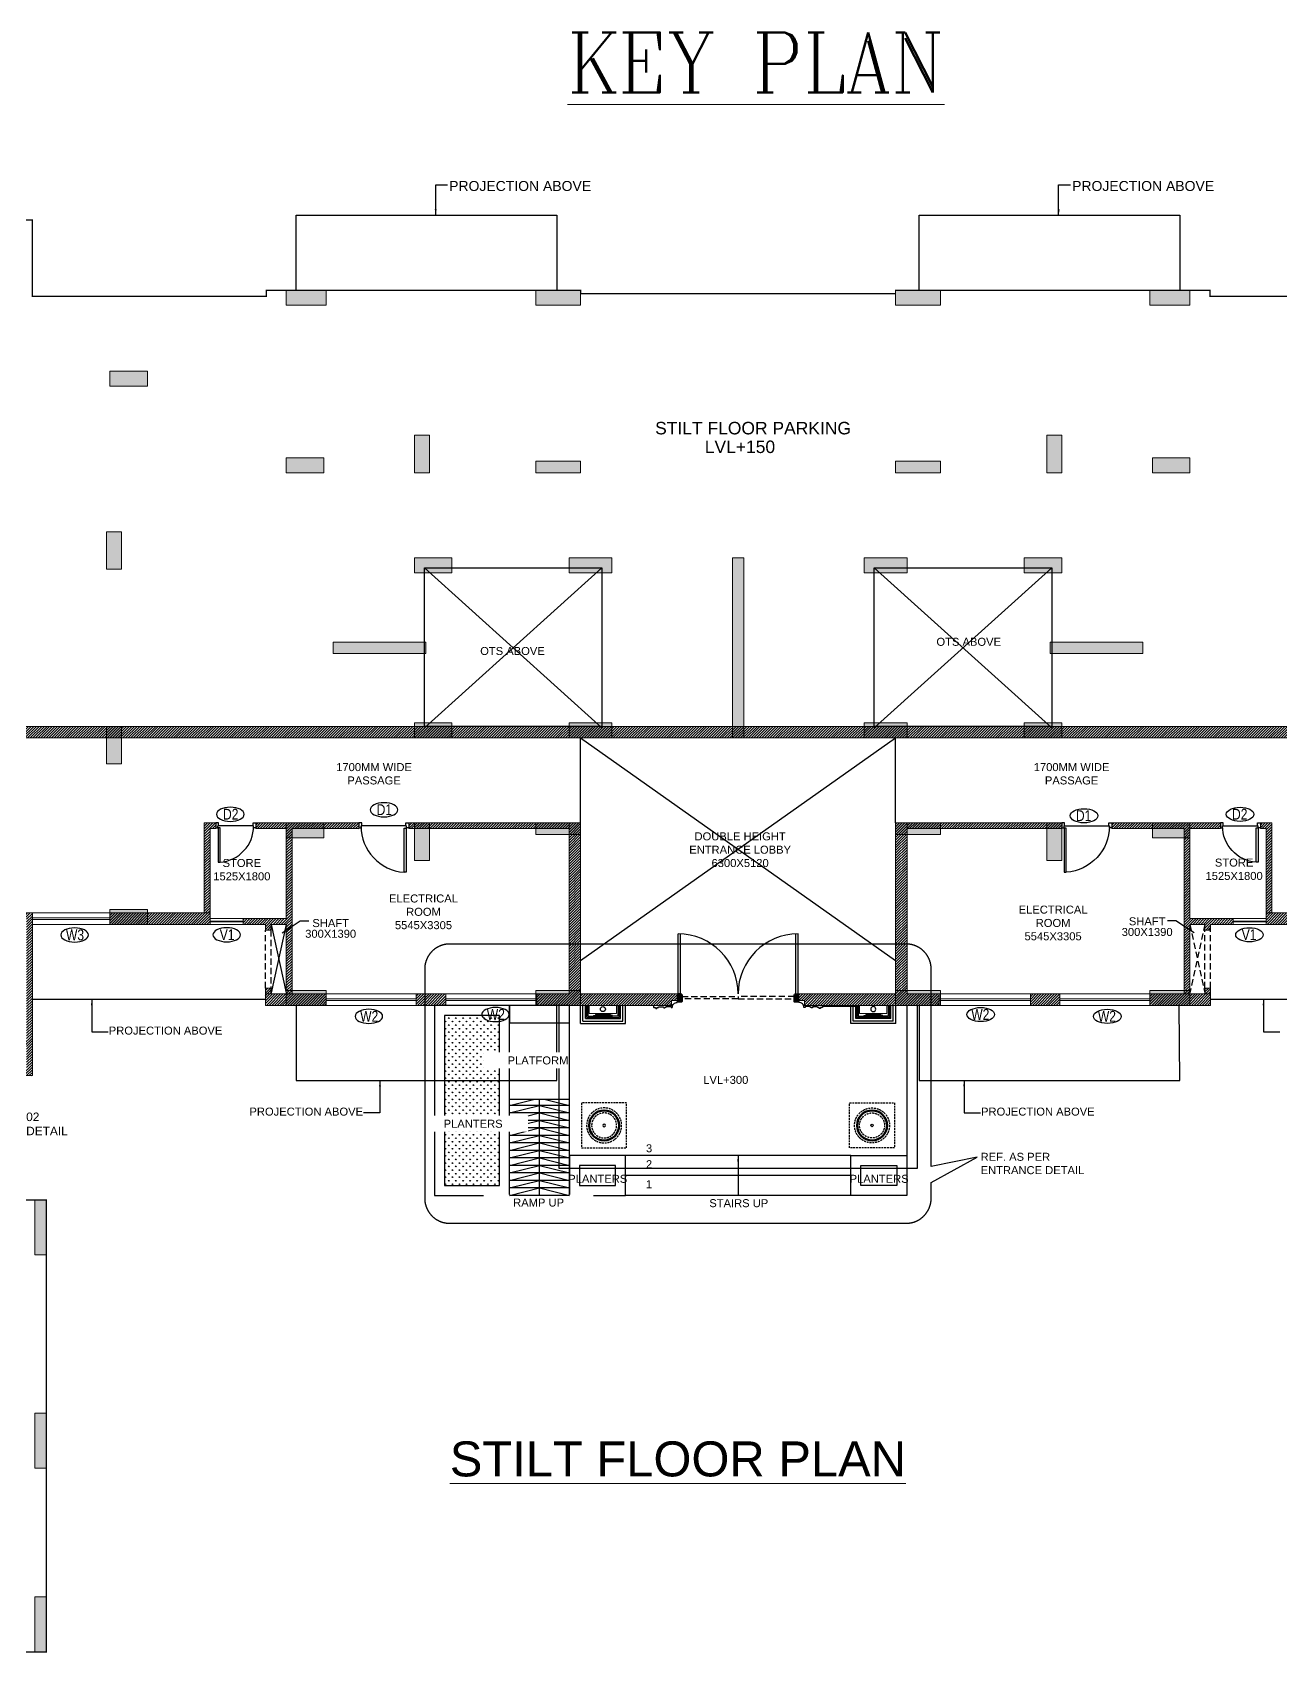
# Model space of a CAD drawing. Header units: millimetres. Extents: x 1123469 to 1752051, y -126924 to 196924.
# Drawn here: x 1277671 to 1302647, y 132116 to 164516 of the extents above; entities that cross this region are included whole.
import ezdxf
from ezdxf.enums import TextEntityAlignment as Align

# ---------------------------------------------------------------- set-up
doc = ezdxf.new("R2010")
doc.units = ezdxf.units.MM
doc.header["$LTSCALE"] = 500
doc.header["$MEASUREMENT"] = 0
doc.linetypes.add('CENTER', pattern=[2, 1.25, -0.25, 0.25, -0.25])
doc.linetypes.add('HIDDEN', pattern=[0.375, 0.25, -0.125])
doc.layers.get('Defpoints').update_dxf_attribs({"lineweight": 0})
doc.layers.add('A-TAG', color=7, linetype='Continuous', true_color=0xef00ef)
for name, color, linetype in [('AHC-A-FURNITURE', 2, 'Continuous'), ('COL hatch', 251, 'Continuous'), ('COLUMN', 1, 'Continuous'), ('Cornice', 252, 'Continuous'), ('CUTOUT', 8, 'HIDDEN'), ('DOOR', 8, 'Continuous'), ('ELE-5', 8, 'Continuous'), ('Finish', 31, 'Continuous'), ('Moulding-1', 252, 'Continuous'), ('TEXT-DW-NO', 7, 'Continuous'), ('TEXT-RM NAME', 6, 'Continuous')]:
    doc.layers.add(name, color=color, linetype=linetype)
for name, color, linetype, lineweight in [('COLUMN NO', 1, 'Continuous', 20), ('D-W ELE-1', 5, 'Continuous', 20), ('pline text', 7, 'CENTER', 15), ('Wall', 2, 'Continuous', 15), ('WIN', 144, 'Continuous', 15)]:
    doc.layers.add(name, color=color, linetype=linetype, lineweight=lineweight)
doc.styles.add('D50', font='arial.ttf', dxfattribs={"width": 0.8})
doc.styles.add('DIM', font='arial.ttf', dxfattribs={"width": 0.8})
doc.styles.add('K-DIM-2', font='romanc.shx', dxfattribs={"width": 0.9, "height": 125})
doc.styles.add('simplex', font='simplex.shx')
doc.styles.get("Standard").update_dxf_attribs({"font": 'arial.ttf'})
doc.dimstyles.new('DIM-100', dxfattribs={"dimtxt": 180, "dimasz": 70, "dimexe": 50, "dimexo": 50, "dimgap": 25, "dimtad": 0, "dimdec": 0, "dimrnd": 5, "dimdsep": 46, "dimtxsty": 'DIM', "dimblk": 'OBLIQUE', "dimcen": 25, "dimdle": 50, "dimclrd": 256, "dimclre": 256, "dimclrt": 256, "dimadec": 0, "dimazin": 0, "dimtfac": 1, "dimtdec": 0, "dimtmove": 1, "dimatfit": 3, "dimfxl": 150, "dimfxlon": 1, "dimlwd": -1, "dimlwe": -1, "dimarcsym": 0})
doc.dimstyles.new('INNER DIM', dxfattribs={"dimtxt": 200, "dimasz": 120, "dimexe": 25, "dimexo": 25, "dimgap": 12, "dimtad": 1, "dimdec": 0, "dimrnd": 5, "dimzin": 0, "dimdsep": 46, "dimtxsty": 'D50', "dimcen": 0.09, "dimdle": 25, "dimclrt": 6, "dimadec": 0, "dimazin": 0, "dimtfac": 1, "dimtdec": 0, "dimtofl": 0, "dimtmove": 1, "dimatfit": 3, "dimfxl": 75, "dimtolj": 1, "dimtzin": 0, "dimarcsym": 0})
pattern_1 = [(45, (1045444.4, 514263.1), (-26.5165043, 26.5165043), [])]
pattern_2 = [(45, (733770.737, 571225.541), (-13.25825215, 13.25825215), []), (45, (733779.576, 571225.541), (-13.25825215, 13.25825215), [])]

# ---------------------------------------------------------------- blocks, each defined once
blk = doc.blocks.new('DOOR 750')
at = {"layer": 'DOOR', "ltscale": 100}
for p, q in [((0, 730), (100, 730)), ((0, 675), (0, 730)), ((60, 675), (0, 675)), ((100, 687), (60, 687)), ((60, 675), (60, 687)), ((60, 675), (60, -15)), ((100, 730), (100, 687)), ((60, -15), (0, -15)), ((0, -15), (0, -70)), ((0, -70), (100, -70)), ((60, -15), (60, -27)), ((100, -27), (60, -27)), ((100, -70), (100, -27))]:
    blk.add_line(p, q, dxfattribs=at)
blk.add_lwpolyline([(100, -25), (788, -25), (788, 15), (100, 15)], close=True, dxfattribs=at)
at = {"layer": 'DOOR', "linetype": 'Continuous'}
blk.add_arc((62, -41), 728, 4.4383, 90.1592, dxfattribs=at)
at = {"layer": 'Defpoints', "ltscale": 100, "style": 'simplex', "width": 0.8}
blk.add_attdef('D750', (285, 36), '', height=100, dxfattribs=at)
blk = doc.blocks.new('DOOR 900')
at = {"layer": 'DOOR', "ltscale": 100}
for p, q in [((0, 15), (93, 15)), ((0, -40), (0, 15)), ((93, 15), (93, -28)), ((56, -40), (0, -40)), ((93, -28), (56, -28)), ((56, -40), (56, -28)), ((56, -40), (56, -860)), ((56, -860), (0, -860)), ((0, -860), (0, -915)), ((56, -860), (56, -872)), ((93, -872), (56, -872)), ((93, -915), (93, -872)), ((0, -915), (93, -915))]:
    blk.add_line(p, q, dxfattribs=at)
blk.add_lwpolyline([(100, -30), (918, -30), (918, -70), (100, -70)], close=True, dxfattribs=at)
blk.add_arc((60, -12), 860, 269.6845, 356.1038, dxfattribs=at)
blk = doc.blocks.new('dr1')
at = {"color": 22, "lineweight": 30}
for p, q in [((571135, -424672), (571135, -423622)), ((571175, -424672), (571175, -423622)), ((573195, -424672), (573195, -423622)), ((573235, -424672), (573235, -423622)), ((571175, -424672), (571140, -424672)), ((573195, -424672), (573230, -424672))]:
    blk.add_line(p, q, dxfattribs=at)
for centre, start, end in [((571135, -424672), 0, 90), ((573235, -424672), 90, 180)]:
    blk.add_arc(centre, 1050, start, end, dxfattribs=at)
blk = doc.blocks.new('ccll2')
at = {"color": 6, "linetype": 'HIDDEN', "ltscale": 0.3}
blk.add_lwpolyline([(545606, -418838), (546506, -418838), (546506, -419738), (545606, -419738)], close=True, dxfattribs=at)
for radius in [350, 250]:
    blk.add_circle((546056, -419288), radius, dxfattribs=at)
at = {"color": 6, "lineweight": 50}
blk.add_circle((546056, -419288), 300, dxfattribs=at)
at = {"color": 5, "lineweight": 30}
blk.add_circle((546056, -419288), 25, dxfattribs=at)
blk = doc.blocks.new('A$C542D7091')
at = {"color": 5, "lineweight": 30}
blk.add_circle((535, 588), 50, dxfattribs=at)
at = {"layer": 'Finish'}
for p, q in [((235, 663), (235, 448)), ((835, 663), (835, 448)), ((235, 448), (345, 448)), ((345, 463), (385, 463)), ((345, 463), (345, 448)), ((685, 478), (385, 478)), ((385, 478), (385, 463)), ((685, 478), (685, 463)), ((725, 463), (685, 463)), ((725, 463), (725, 448)), ((835, 448), (725, 448))]:
    blk.add_line(p, q, dxfattribs=at)
at = {"layer": 'Moulding-1'}
for p, q in [((85, 298), (85, 663)), ((134, 348), (134, 663)), ((185, 398), (185, 663)), ((210, 423), (210, 663)), ((860, 423), (860, 663)), ((885, 398), (885, 663)), ((935, 348), (935, 663)), ((985, 298), (985, 663)), ((134, 348), (935, 348)), ((185, 398), (885, 398)), ((210, 423), (860, 423)), ((345, 448), (725, 448)), ((685, 463), (385, 463)), ((85, 298), (985, 298))]:
    blk.add_line(p, q, dxfattribs=at)
at = {"layer": 'Wall'}
for p, q in [((260, 498), (260, 663)), ((810, 663), (810, 498)), ((260, 498), (810, 498))]:
    blk.add_line(p, q, dxfattribs=at)
blk = doc.blocks.new('TAG')
at = {"linetype": 'Continuous', "extrusion": (0, 0, -1)}
blk.add_ellipse((0, 0), major_axis=(319, 0), ratio=0.512885, dxfattribs=at)
at = {"width": 0.8}
blk.add_attdef('TAG', text='', height=177, dxfattribs=at).set_placement((9, 2), align=Align.MIDDLE_CENTER)
blk = doc.blocks.new('_Oblique')
at = {"color": 0, "linetype": 'ByBlock', "lineweight": -2}
blk.add_line((-0.5, -0.5), (0.5, 0.5), dxfattribs=at)

msp = doc.modelspace()

# ---------------------------------------------------------------- hatches: boundary and pattern name
at = {"layer": 'AHC-A-FURNITURE', "ltscale": 50, "true_color": 0xff0000}
h = msp.add_hatch(dxfattribs=at)
h.set_pattern_fill('ANSI31', color=1, scale=300)
h.set_pattern_definition(pattern_1)
h.paths.add_polyline_path([(1309566.4, 152438.5), (1315266.4, 152438.5), (1315266.4, 151748.6), (1315496.4, 151748.6), (1315496.4, 152638.5), (1309336.4, 152638.5), (1309336.4, 150638.6), (1274246.4, 150638.6), (1274246.4, 152668.5), (1268086.4, 152668.5), (1268086.4, 151748.6), (1268316.4, 151748.6), (1268316.4, 152438.5), (1274015.9, 152438.5), (1274015.9, 148488.6), (1274246.4, 148488.6), (1274246.4, 150408.6), (1309336.4, 150408.6), (1309336.4, 148488.6), (1309566.4, 148488.6)])
at = {"layer": 'AHC-A-FURNITURE', "ltscale": 50, "true_color": 0x0000ff}
h = msp.add_hatch(dxfattribs=at)
h.set_pattern_fill('ANSI31', color=5, scale=300)
h.set_pattern_definition(pattern_1)
h.paths.add_polyline_path([(1281341.4, 148708.6), (1281111.4, 148708.6), (1281111.4, 146908.6), (1281226.4, 146908.6), (1281226.4, 148593.6), (1281341.4, 148593.6)])
h = msp.add_hatch(dxfattribs=at)
h.set_pattern_fill('ANSI31', color=5, scale=300)
h.set_pattern_definition(pattern_1)
h.paths.add_polyline_path([(1282866.4, 148593.6), (1284201.4, 148593.6), (1284201.4, 148708.6), (1282141.4, 148708.6), (1282141.4, 148608.6), (1282141.4, 148593.6), (1282751.4, 148593.6), (1282751.4, 146793.6), (1281886.4, 146793.6), (1281886.4, 146678.6), (1282336.4, 146678.6), (1282336.4, 146563.6), (1282451.4, 146563.6), (1282451.4, 146678.6), (1282751.4, 146678.6), (1282751.4, 145288.6), (1282866.4, 145288.6)])
h = msp.add_hatch(dxfattribs=at)
h.set_pattern_fill('ANSI31', color=5, scale=300)
h.set_pattern_definition(pattern_1)
h.paths.add_polyline_path([(1288411.4, 148708.6), (1285201.4, 148708.6), (1285201.4, 148608.6), (1285201.4, 148593.6), (1288411.4, 148593.6)])
at = {"layer": 'AHC-A-FURNITURE', "ltscale": 50, "true_color": 0xff0000}
h = msp.add_hatch(dxfattribs=at)
h.set_pattern_fill('ANSI31', color=1, scale=300)
h.set_pattern_definition(pattern_1)
h.paths.add_polyline_path([(1285941.4, 145288.6), (1285351.4, 145288.6), (1285351.4, 145058.6), (1285941.4, 145058.6)])
h.paths.add_polyline_path([(1288641.4, 148708.6), (1288411.4, 148708.6), (1288411.4, 145288.6), (1287766.4, 145288.6), (1287766.4, 145058.6), (1288641.4, 145058.6), (1290460.7, 145058.6), (1290460.7, 145158.6), (1290575.7, 145158.6), (1290575.7, 145288.6), (1288641.4, 145288.6)])
h = msp.add_hatch(dxfattribs=at)
h.set_pattern_fill('ANSI31', color=1, scale=300)
h.set_pattern_definition(pattern_1)
h.paths.add_polyline_path([(1295816.4, 145288.6), (1295171.4, 145288.6), (1295171.4, 148708.6), (1294941.4, 148708.6), (1294941.4, 145288.6), (1293007, 145288.6), (1293007, 145158.6), (1293122, 145158.6), (1293122, 145058.6), (1295816.4, 145058.6)])
at = {"layer": 'AHC-A-FURNITURE', "ltscale": 50, "true_color": 0x0000ff}
h = msp.add_hatch(dxfattribs=at)
h.set_pattern_fill('ANSI31', color=5, scale=300)
h.set_pattern_definition(pattern_1)
h.paths.add_polyline_path([(1301246.4, 146678.6), (1301696.4, 146678.6), (1301696.4, 146793.6), (1300831.4, 146793.6), (1300831.4, 148593.6), (1301441.4, 148593.6), (1301441.4, 148708.6), (1299266.4, 148708.6), (1299266.4, 148608.6), (1299266.4, 148593.6), (1300716.4, 148593.6), (1300716.4, 145288.6), (1300831.4, 145288.6), (1300831.4, 146678.6), (1301131.4, 146678.6), (1301131.4, 146563.6), (1301246.4, 146563.6)])
h.paths.add_polyline_path([(1298266.4, 148708.6), (1295171.4, 148708.6), (1295171.4, 148593.6), (1298266.4, 148593.6)])
h = msp.add_hatch(dxfattribs=at)
h.set_pattern_fill('ANSI31', color=5, scale=300)
h.set_pattern_definition(pattern_1)
h.paths.add_polyline_path([(1302471.4, 148708.6), (1302241.4, 148708.6), (1302241.4, 148608.6), (1302241.4, 148593.6), (1302356.4, 148593.6), (1302356.4, 146908.6), (1302471.4, 146908.6)])
h = msp.add_hatch(dxfattribs=at)
h.set_pattern_fill('ANSI31', color=5, scale=300)
h.set_pattern_definition(pattern_1)
h.paths.add_polyline_path([(1277671.4, 146908.6), (1277298.4, 146908.6), (1277298.4, 146814.9), (1277298.4, 146793.6), (1277556.4, 146793.6), (1277556.4, 144368.6), (1277042.4, 144368.6), (1277042.4, 144253.6), (1277556.4, 144253.6), (1277556.4, 143768.6), (1277021.4, 143768.6), (1277021.4, 143653.6), (1277671.4, 143653.6)])
at = {"layer": 'AHC-A-FURNITURE', "ltscale": 50, "true_color": 0xff0000}
h = msp.add_hatch(dxfattribs=at)
h.set_pattern_fill('ANSI31', color=1, scale=300)
h.set_pattern_definition(pattern_1)
h.paths.add_polyline_path([(1281226.4, 146908.6), (1279221.4, 146908.6), (1279221.4, 146678.6), (1281226.4, 146678.6)])
h = msp.add_hatch(dxfattribs=at)
h.set_pattern_fill('ANSI31', color=1, scale=300)
h.set_pattern_definition(pattern_1)
h.paths.add_polyline_path([(1304361.4, 146908.6), (1302356.4, 146908.6), (1302356.4, 146678.6), (1304361.4, 146678.6)])
at = {"layer": 'AHC-A-FURNITURE', "ltscale": 50, "true_color": 0x0000ff}
h = msp.add_hatch(dxfattribs=at)
h.set_pattern_fill('ANSI31', color=5, scale=300)
h.set_pattern_definition(pattern_1)
h.paths.add_polyline_path([(1282451.4, 145403.6), (1282336.4, 145403.6), (1282336.4, 145288.6), (1282451.4, 145288.6)])
at = {"layer": 'AHC-A-FURNITURE', "ltscale": 50, "true_color": 0xff0000}
h = msp.add_hatch(dxfattribs=at)
h.set_pattern_fill('ANSI31', color=1, scale=300)
h.set_pattern_definition(pattern_1)
h.paths.add_polyline_path([(1283551.4, 145288.6), (1282336.4, 145288.6), (1282336.4, 145058.6), (1283551.4, 145058.6)])
h = msp.add_hatch(dxfattribs=at)
h.set_pattern_fill('ANSI31', color=1, scale=300)
h.set_pattern_definition(pattern_1)
h.paths.add_polyline_path([(1298231.4, 145288.6), (1297641.4, 145288.6), (1297641.4, 145058.6), (1298231.4, 145058.6)])
h.paths.add_polyline_path([(1301246.4, 145288.6), (1300031.4, 145288.6), (1300031.4, 145058.6), (1301246.4, 145058.6)])
at = {"layer": 'AHC-A-FURNITURE', "ltscale": 50, "true_color": 0x0000ff}
h = msp.add_hatch(dxfattribs=at)
h.set_pattern_fill('ANSI31', color=5, scale=300)
h.set_pattern_definition(pattern_1)
h.paths.add_polyline_path([(1301246.4, 145403.6), (1301131.4, 145403.6), (1301131.4, 145288.6), (1301246.4, 145288.6)])
at = {"layer": 'COL hatch', "lineweight": 15}
h = msp.add_hatch(dxfattribs=at)
h.set_pattern_fill('ANSI32', color=252, scale=50, angle=360)
h.set_pattern_definition(pattern_2)
h.paths.add_polyline_path([(1290590.7, 145273.6), (1290665.7, 145273.6), (1290665.7, 145133.6), (1290590.7, 145133.6)])
h = msp.add_hatch(dxfattribs=at)
h.set_pattern_fill('ANSI32', color=252, scale=50, angle=360)
h.set_pattern_definition(pattern_2)
h.paths.add_polyline_path([(1292992, 145273.6), (1292917, 145273.6), (1292917, 145133.6), (1292992, 145133.6)])
at = {"layer": 'COLUMN', "lineweight": 20, "true_color": 0x969696}
for points in [[(1282751.4, 159058.6), (1282751.4, 159358.6), (1283551.4, 159358.6), (1283551.4, 159058.6)], [(1288641.4, 159058.6), (1288641.4, 159358.6), (1287741.4, 159358.6), (1287741.4, 159058.6)], [(1294941.4, 159058.6), (1294941.4, 159358.6), (1295841.4, 159358.6), (1295841.4, 159058.6)], [(1300831.4, 159058.6), (1300831.4, 159358.6), (1300031.4, 159358.6), (1300031.4, 159058.6)], [(1279971.4, 157438.6), (1279971.4, 157738.6), (1279221.4, 157738.6), (1279221.4, 157438.6)], [(1285316.4, 155708.6), (1285616.4, 155708.6), (1285616.4, 156458.6), (1285316.4, 156458.6)], [(1298266.4, 155708.6), (1297966.4, 155708.6), (1297966.4, 156458.6), (1298266.4, 156458.6)], [(1283501.4, 155708.6), (1283501.4, 156008.6), (1282751.4, 156008.6), (1282751.4, 155708.6)], [(1287741.4, 155938.6), (1287741.4, 155708.6), (1288641.4, 155708.6), (1288641.4, 155938.6)], [(1295841.4, 155938.6), (1295841.4, 155708.6), (1294941.4, 155708.6), (1294941.4, 155938.6)], [(1300081.4, 155708.6), (1300081.4, 156008.6), (1300831.4, 156008.6), (1300831.4, 155708.6)], [(1279151.4, 153778.6), (1279451.4, 153778.6), (1279451.4, 154528.6), (1279151.4, 154528.6)], [(1286066.4, 153708.6), (1286066.4, 154008.6), (1285316.4, 154008.6), (1285316.4, 153708.6)], [(1288411.4, 153708.6), (1288411.4, 154008.6), (1289266.4, 154008.6), (1289266.4, 153708.6)], [(1291906.4, 150408.6), (1291906.4, 154008.6), (1291676.4, 154008.6), (1291676.4, 150408.6)], [(1291676.4, 150408.6), (1291676.4, 154008.6), (1291906.4, 154008.6), (1291906.4, 150408.6)], [(1291676.4, 150408.6), (1291676.4, 154008.6), (1291906.4, 154008.6), (1291906.4, 150408.6)], [(1291906.4, 150408.6), (1291906.4, 154008.6), (1291676.4, 154008.6), (1291676.4, 150408.6)], [(1291906.4, 154008.6), (1291906.4, 150408.6), (1291676.4, 150408.6), (1291676.4, 154008.6)], [(1291676.4, 154008.6), (1291676.4, 150408.6), (1291906.4, 150408.6), (1291906.4, 154008.6)], [(1291676.4, 154008.6), (1291676.4, 150408.6), (1291906.4, 150408.6), (1291906.4, 154008.6)], [(1291906.4, 154008.6), (1291906.4, 150408.6), (1291676.4, 150408.6), (1291676.4, 154008.6)], [(1295171.4, 153708.6), (1295171.4, 154008.6), (1294316.4, 154008.6), (1294316.4, 153708.6)], [(1297516.4, 153708.6), (1297516.4, 154008.6), (1298266.4, 154008.6), (1298266.4, 153708.6)], [(1285546.4, 152323.6), (1283691.4, 152323.6), (1283691.4, 152093.6), (1285546.4, 152093.6)], [(1285546.4, 152093.6), (1283691.4, 152093.6), (1283691.4, 152323.6), (1285546.4, 152323.6)], [(1285546.4, 152093.6), (1283691.4, 152093.6), (1283691.4, 152323.6), (1285546.4, 152323.6)], [(1285546.4, 152323.6), (1283691.4, 152323.6), (1283691.4, 152093.6), (1285546.4, 152093.6)], [(1298036.4, 152323.6), (1299891.4, 152323.6), (1299891.4, 152093.6), (1298036.4, 152093.6)], [(1298036.4, 152093.6), (1299891.4, 152093.6), (1299891.4, 152323.6), (1298036.4, 152323.6)], [(1298036.4, 152093.6), (1299891.4, 152093.6), (1299891.4, 152323.6), (1298036.4, 152323.6)], [(1298036.4, 152323.6), (1299891.4, 152323.6), (1299891.4, 152093.6), (1298036.4, 152093.6)], [(1286066.4, 150708.6), (1286066.4, 150408.6), (1285316.4, 150408.6), (1285316.4, 150708.6)], [(1288411.4, 150708.6), (1288411.4, 150408.6), (1289266.4, 150408.6), (1289266.4, 150708.6)], [(1295171.4, 150708.6), (1295171.4, 150408.6), (1294316.4, 150408.6), (1294316.4, 150708.6)], [(1297516.4, 150708.6), (1297516.4, 150408.6), (1298266.4, 150408.6), (1298266.4, 150708.6)], [(1279151.4, 150638.6), (1279451.4, 150638.6), (1279451.4, 149888.6), (1279151.4, 149888.6)], [(1283501.4, 148708.6), (1283501.4, 148408.6), (1282751.4, 148408.6), (1282751.4, 148708.6)], [(1285316.4, 148708.6), (1285616.4, 148708.6), (1285616.4, 147958.6), (1285316.4, 147958.6)], [(1287741.4, 148478.6), (1287741.4, 148708.6), (1288641.4, 148708.6), (1288641.4, 148478.6)], [(1295841.4, 148478.6), (1295841.4, 148708.6), (1294941.4, 148708.6), (1294941.4, 148478.6)], [(1298266.4, 148708.6), (1297966.4, 148708.6), (1297966.4, 147958.6), (1298266.4, 147958.6)], [(1300081.4, 148708.6), (1300081.4, 148408.6), (1300831.4, 148408.6), (1300831.4, 148708.6)], [(1279971.4, 146978.6), (1279971.4, 146678.6), (1279221.4, 146678.6), (1279221.4, 146978.6)], [(1282751.4, 145358.6), (1282751.4, 145058.6), (1283551.4, 145058.6), (1283551.4, 145358.6)], [(1288641.4, 145358.6), (1288641.4, 145058.6), (1287741.4, 145058.6), (1287741.4, 145358.6)], [(1294941.4, 145358.6), (1294941.4, 145058.6), (1295841.4, 145058.6), (1295841.4, 145358.6)], [(1300831.4, 145358.6), (1300831.4, 145058.6), (1300031.4, 145058.6), (1300031.4, 145358.6)], [(1277721.4, 141168.7), (1277951.4, 141168.7), (1277951.4, 140068.7), (1277721.4, 140068.7)], [(1277721.4, 136903.7), (1277951.4, 136903.7), (1277951.4, 135803.7), (1277721.4, 135803.7)], [(1277721.4, 133228.7), (1277951.4, 133228.7), (1277951.4, 132128.7), (1277721.4, 132128.7)]]:
    msp.add_hatch(color=252, dxfattribs=at).paths.add_polyline_path(points)
at = {"layer": 'ELE-5'}
h = msp.add_hatch(dxfattribs=at)
h.set_pattern_fill('GRASS', color=256, scale=100, angle=360)
h.set_pattern_definition([(90, (733896.39, 570900.54), (-70.710678, 70.710678), [18.75, -122.671356]), (45, (733896.39, 570900.54), (-70.710678, 70.710678), [18.75, -81.25]), (135, (733896.39, 570900.54), (-70.710678, -70.710678), [18.75, -81.25])])
h.paths.add_polyline_path([(1285916.4, 144858.6), (1287016.4, 144858.6), (1287016.4, 141458.6), (1285916.4, 141458.6)])
h.paths.add_polyline_path([(1287105.6, 142566.6), (1285874.5, 142566.6), (1285874.5, 142812), (1287105.6, 142812)], flags=9)

# ---------------------------------------------------------------- linework, layer by layer
at = {"color": 30}
for p, q in [((1295166.4, 145058.6), (1295166.4, 142058.6)), ((1288416.4, 141258.6), (1288416.4, 143178.6)), ((1294046.4, 142058.6), (1289536.4, 142058.6)), ((1294046.4, 141658.6), (1289536.4, 141658.6)), ((1294046.4, 141258.6), (1289536.4, 141258.6))]:
    msp.add_line(p, q, dxfattribs=at)
at = {"color": 6, "linetype": 'Continuous', "const_width": 25}
for points in [[(1269496.4, 152668.5), (1269496.4, 154078.5), (1265736.4, 154078.5), (1265736.4, 155528.5), (1266236.4, 155528.5), (1266236.4, 157328.5), (1264651.4, 157328.5), (1264651.4, 163078.5), (1272011.4, 163078.5), (1272011.4, 161578.5), (1275946.4, 161578.6), (1275946.4, 160763.6), (1277671.4, 160763.6), (1277671.4, 159238.6), (1282351.4, 159238.6), (1282351.4, 159358.6), (1288641.4, 159358.6), (1288641.4, 159288.6), (1294941.4, 159288.6), (1294941.4, 159358.6), (1301231.4, 159358.6), (1301231.4, 159238.6), (1305911.4, 159238.6)], [(1276411.5, 141168.7), (1277951.4, 141168.7), (1277951.4, 132128.7), (1276081.4, 132128.7)]]:
    msp.add_lwpolyline(points, dxfattribs=at)
at = {"color": 22, "lineweight": 50}
for points in [[(1290665.7, 145273.6), (1290590.7, 145273.6), (1290590.7, 145133.6), (1290665.7, 145133.6)], [(1292917, 145273.6), (1292992, 145273.6), (1292992, 145133.6), (1292917, 145133.6)]]:
    msp.add_lwpolyline(points, close=True, dxfattribs=at)
at = {"color": 22, "linetype": 'HIDDEN', "lineweight": 25}
for points in [[(1290665.7, 145238.6), (1291791.4, 145238.6), (1291791.4, 145188.6), (1290665.7, 145188.6)], [(1292916.4, 145238.6), (1291791.4, 145238.6), (1291791.4, 145188.6), (1292916.4, 145188.6)]]:
    msp.add_lwpolyline(points, close=True, dxfattribs=at)
at = {"color": 30}
for points in [[(1285716.4, 141258.6), (1287216.4, 141258.6), (1287216.4, 145058.6), (1285716.4, 145058.6)], [(1285916.4, 141458.6), (1287016.4, 141458.6), (1287016.4, 144858.6), (1285916.4, 144858.6)], [(1289536.4, 142058.6), (1288416.4, 142058.6), (1288416.4, 141258.6), (1289536.4, 141258.6)], [(1294046.4, 142058.6), (1295166.4, 142058.6), (1295166.4, 141258.6), (1294046.4, 141258.6)], [(1289336.4, 141858.6), (1288616.4, 141858.6), (1288616.4, 141458.6), (1289336.4, 141458.6)], [(1294246.4, 141858.6), (1294966.4, 141858.6), (1294966.4, 141458.6), (1294246.4, 141458.6)]]:
    msp.add_lwpolyline(points, close=True, dxfattribs=at)
at = {"layer": 'COLUMN', "lineweight": 20}
for points in [[(1282751.4, 159058.6), (1282751.4, 159358.6), (1283551.4, 159358.6), (1283551.4, 159058.6)], [(1288641.4, 159058.6), (1288641.4, 159358.6), (1287741.4, 159358.6), (1287741.4, 159058.6)], [(1294941.4, 159058.6), (1294941.4, 159358.6), (1295841.4, 159358.6), (1295841.4, 159058.6)], [(1300831.4, 159058.6), (1300831.4, 159358.6), (1300031.4, 159358.6), (1300031.4, 159058.6)], [(1279971.4, 157438.6), (1279971.4, 157738.6), (1279221.4, 157738.6), (1279221.4, 157438.6)], [(1285316.4, 155708.6), (1285616.4, 155708.6), (1285616.4, 156458.6), (1285316.4, 156458.6)], [(1298266.4, 155708.6), (1297966.4, 155708.6), (1297966.4, 156458.6), (1298266.4, 156458.6)], [(1283501.4, 155708.6), (1283501.4, 156008.6), (1282751.4, 156008.6), (1282751.4, 155708.6)], [(1287741.4, 155938.6), (1287741.4, 155708.6), (1288641.4, 155708.6), (1288641.4, 155938.6)], [(1295841.4, 155938.6), (1295841.4, 155708.6), (1294941.4, 155708.6), (1294941.4, 155938.6)], [(1300081.4, 155708.6), (1300081.4, 156008.6), (1300831.4, 156008.6), (1300831.4, 155708.6)], [(1279151.4, 153778.6), (1279451.4, 153778.6), (1279451.4, 154528.6), (1279151.4, 154528.6)], [(1286066.4, 153708.6), (1286066.4, 154008.6), (1285316.4, 154008.6), (1285316.4, 153708.6)], [(1288411.4, 153708.6), (1288411.4, 154008.6), (1289266.4, 154008.6), (1289266.4, 153708.6)], [(1291906.4, 150408.6), (1291906.4, 154008.6), (1291676.4, 154008.6), (1291676.4, 150408.6)], [(1291676.4, 150408.6), (1291676.4, 154008.6), (1291906.4, 154008.6), (1291906.4, 150408.6)], [(1291676.4, 150408.6), (1291676.4, 154008.6), (1291906.4, 154008.6), (1291906.4, 150408.6)], [(1291906.4, 150408.6), (1291906.4, 154008.6), (1291676.4, 154008.6), (1291676.4, 150408.6)], [(1291906.4, 154008.6), (1291906.4, 150408.6), (1291676.4, 150408.6), (1291676.4, 154008.6)], [(1291676.4, 154008.6), (1291676.4, 150408.6), (1291906.4, 150408.6), (1291906.4, 154008.6)], [(1291676.4, 154008.6), (1291676.4, 150408.6), (1291906.4, 150408.6), (1291906.4, 154008.6)], [(1291906.4, 154008.6), (1291906.4, 150408.6), (1291676.4, 150408.6), (1291676.4, 154008.6)], [(1295171.4, 153708.6), (1295171.4, 154008.6), (1294316.4, 154008.6), (1294316.4, 153708.6)], [(1297516.4, 153708.6), (1297516.4, 154008.6), (1298266.4, 154008.6), (1298266.4, 153708.6)], [(1285546.4, 152323.6), (1283691.4, 152323.6), (1283691.4, 152093.6), (1285546.4, 152093.6)], [(1285546.4, 152093.6), (1283691.4, 152093.6), (1283691.4, 152323.6), (1285546.4, 152323.6)], [(1285546.4, 152093.6), (1283691.4, 152093.6), (1283691.4, 152323.6), (1285546.4, 152323.6)], [(1285546.4, 152323.6), (1283691.4, 152323.6), (1283691.4, 152093.6), (1285546.4, 152093.6)], [(1298036.4, 152323.6), (1299891.4, 152323.6), (1299891.4, 152093.6), (1298036.4, 152093.6)], [(1298036.4, 152093.6), (1299891.4, 152093.6), (1299891.4, 152323.6), (1298036.4, 152323.6)], [(1298036.4, 152093.6), (1299891.4, 152093.6), (1299891.4, 152323.6), (1298036.4, 152323.6)], [(1298036.4, 152323.6), (1299891.4, 152323.6), (1299891.4, 152093.6), (1298036.4, 152093.6)], [(1286066.4, 150708.6), (1286066.4, 150408.6), (1285316.4, 150408.6), (1285316.4, 150708.6)], [(1288411.4, 150708.6), (1288411.4, 150408.6), (1289266.4, 150408.6), (1289266.4, 150708.6)], [(1295171.4, 150708.6), (1295171.4, 150408.6), (1294316.4, 150408.6), (1294316.4, 150708.6)], [(1297516.4, 150708.6), (1297516.4, 150408.6), (1298266.4, 150408.6), (1298266.4, 150708.6)], [(1279151.4, 150638.6), (1279451.4, 150638.6), (1279451.4, 149888.6), (1279151.4, 149888.6)], [(1283501.4, 148708.6), (1283501.4, 148408.6), (1282751.4, 148408.6), (1282751.4, 148708.6)], [(1285316.4, 148708.6), (1285616.4, 148708.6), (1285616.4, 147958.6), (1285316.4, 147958.6)], [(1287741.4, 148478.6), (1287741.4, 148708.6), (1288641.4, 148708.6), (1288641.4, 148478.6)], [(1295841.4, 148478.6), (1295841.4, 148708.6), (1294941.4, 148708.6), (1294941.4, 148478.6)], [(1298266.4, 148708.6), (1297966.4, 148708.6), (1297966.4, 147958.6), (1298266.4, 147958.6)], [(1300081.4, 148708.6), (1300081.4, 148408.6), (1300831.4, 148408.6), (1300831.4, 148708.6)], [(1279971.4, 146978.6), (1279971.4, 146678.6), (1279221.4, 146678.6), (1279221.4, 146978.6)], [(1282751.4, 145358.6), (1282751.4, 145058.6), (1283551.4, 145058.6), (1283551.4, 145358.6)], [(1288641.4, 145358.6), (1288641.4, 145058.6), (1287741.4, 145058.6), (1287741.4, 145358.6)], [(1294941.4, 145358.6), (1294941.4, 145058.6), (1295841.4, 145058.6), (1295841.4, 145358.6)], [(1300831.4, 145358.6), (1300831.4, 145058.6), (1300031.4, 145058.6), (1300031.4, 145358.6)], [(1277721.4, 141168.7), (1277951.4, 141168.7), (1277951.4, 140068.7), (1277721.4, 140068.7)], [(1277721.4, 136903.7), (1277951.4, 136903.7), (1277951.4, 135803.7), (1277721.4, 135803.7)], [(1277721.4, 133228.7), (1277951.4, 133228.7), (1277951.4, 132128.7), (1277721.4, 132128.7)]]:
    msp.add_lwpolyline(points, close=True, dxfattribs=at)
at = {"layer": 'Cornice', "linetype": 'HIDDEN', "ltscale": 300}
for p, q in [((1285516.4, 153808.6), (1289066.4, 150608.6)), ((1285516.4, 150608.6), (1289066.4, 153808.6)), ((1294516.4, 153808.6), (1298066.4, 150608.6)), ((1294516.4, 150608.6), (1298066.4, 153808.6)), ((1288641.4, 150408.6), (1294941.4, 145958.6)), ((1288641.4, 145958.6), (1294941.4, 150408.6)), ((1288641.4, 148708.6), (1288641.4, 150408.6)), ((1294941.4, 148708.6), (1294941.4, 150408.6)), ((1282336.4, 145178.6), (1277671.4, 145178.6)), ((1305911.4, 145178.6), (1301246.4, 145178.6))]:
    msp.add_line(p, q, dxfattribs=at)
at = {"layer": 'Cornice', "linetype": 'HIDDEN', "ltscale": 100}
for p, q in [((1288211.4, 141797.6), (1288211.4, 145058.6)), ((1295371.4, 145058.6), (1295371.4, 141797.6)), ((1295371.4, 141797.6), (1288211.4, 141797.6))]:
    msp.add_line(p, q, dxfattribs=at)
at = {"layer": 'Cornice', "linetype": 'HIDDEN', "ltscale": 300}
for points in [[(1282951.4, 159358.6), (1282951.4, 160858.6), (1288166.4, 160858.6), (1288166.4, 159358.6)], [(1295416.4, 159358.6), (1295416.4, 160858.6), (1300631.4, 160858.6), (1300631.4, 159358.6)], [(1282951.4, 145058.6), (1282951.4, 143558.6), (1288166.4, 143558.6), (1288166.4, 145058.6)], [(1295416.4, 145058.6), (1295416.4, 143558.6), (1300631.4, 143558.6), (1300616.4, 145058.6)]]:
    msp.add_lwpolyline(points, dxfattribs=at)
for points in [[(1285516.4, 153808.6), (1289066.4, 153808.6), (1289066.4, 150638.6), (1285516.4, 150638.6)], [(1294516.4, 153808.6), (1298066.4, 153808.6), (1298066.4, 150638.6), (1294516.4, 150638.6)]]:
    msp.add_lwpolyline(points, close=True, dxfattribs=at)
at = {"layer": 'CUTOUT'}
for p, q in [((1282336.4, 145403.6), (1282336.4, 146563.6)), ((1282451.4, 145308.6), (1282451.4, 146563.6)), ((1301131.4, 146678.6), (1300831.4, 145308.6)), ((1300831.4, 146678.6), (1301131.4, 145308.6)), ((1301131.4, 145403.6), (1301131.4, 146563.6)), ((1301246.4, 145403.6), (1301246.4, 146563.6))]:
    msp.add_line(p, q, dxfattribs=at)
at = {"layer": 'CUTOUT', "ltscale": 100}
for p, q in [((1282451.4, 146678.6), (1282751.4, 145308.6)), ((1282751.4, 146678.6), (1282451.4, 145308.6))]:
    msp.add_line(p, q, dxfattribs=at)
at = {"layer": 'ELE-5'}
for p, q in [((1287216.4, 141258.6), (1287216.4, 144758.6)), ((1288416.4, 143178.6), (1287216.4, 143178.6)), ((1287216.4, 143058.6), (1287696.4, 143178.6)), ((1288416.4, 143058.6), (1287216.4, 143058.6)), ((1287216.4, 142908.6), (1287816.4, 143058.6)), ((1288416.4, 142908.6), (1287216.4, 142908.6)), ((1287216.4, 142758.6), (1287816.4, 142908.6)), ((1287816.4, 141258.6), (1287816.4, 143178.6)), ((1287816.4, 143058.6), (1288416.4, 142908.6)), ((1287816.4, 142908.6), (1288416.4, 142758.6)), ((1287936.4, 143178.6), (1288416.4, 143058.6)), ((1288416.4, 142758.6), (1287216.4, 142758.6)), ((1287216.4, 142608.6), (1287816.4, 142758.6)), ((1288416.4, 142608.6), (1287216.4, 142608.6)), ((1287216.4, 142458.6), (1287816.4, 142608.6)), ((1287816.4, 142758.6), (1288416.4, 142608.6)), ((1287816.4, 142608.6), (1288416.4, 142458.6)), ((1288416.4, 142458.6), (1287216.4, 142458.6)), ((1287216.4, 142308.6), (1287816.4, 142458.6)), ((1288416.4, 142308.6), (1287216.4, 142308.6)), ((1287216.4, 142158.6), (1287816.4, 142308.6)), ((1287816.4, 142458.6), (1288416.4, 142308.6)), ((1287816.4, 142308.6), (1288416.4, 142158.6)), ((1288416.4, 142158.6), (1287216.4, 142158.6)), ((1287216.4, 142008.6), (1287816.4, 142158.6)), ((1288416.4, 142008.6), (1287216.4, 142008.6)), ((1287216.4, 141858.6), (1287816.4, 142008.6)), ((1287816.4, 142158.6), (1288416.4, 142008.6)), ((1287816.4, 142008.6), (1288416.4, 141858.6)), ((1288416.4, 141858.6), (1287216.4, 141858.6)), ((1287216.4, 141708.6), (1287816.4, 141858.6)), ((1288416.4, 141708.6), (1287216.4, 141708.6)), ((1287216.4, 141558.6), (1287816.4, 141708.6)), ((1287816.4, 141858.6), (1288416.4, 141708.6)), ((1287816.4, 141708.6), (1288416.4, 141558.6)), ((1288416.4, 141558.6), (1287216.4, 141558.6)), ((1288416.4, 141258.6), (1287216.4, 141258.6))]:
    msp.add_line(p, q, dxfattribs=at)
msp.add_lwpolyline([(1287216.4, 144708.6), (1288416.4, 144708.6), (1288416.4, 145058.6), (1287216.4, 145058.6)], close=True, dxfattribs=at)
at = {"layer": 'Finish'}
msp.add_line((1293482, 145043.6), (1294196.4, 145043.6), dxfattribs=at)
for points in [[(1290100.7, 145058.6), (1290100.7, 145023.6, 0.4142136), (1290110.7, 145013.6), (1290140.7, 145013.6), (1290140.7, 145008.6, 1), (1290170.7, 145008.6), (1290170.7, 145013.6), (1290190.7, 145013.6, 0.4142136), (1290200.7, 145023.6), (1290200.7, 145028.6), (1290300.7, 145028.6), (1290300.7, 145023.6, 1), (1290330.7, 145023.6), (1290350.7, 145023.6), (1290350.7, 145033.6), (1290450.7, 145033.6), (1290450.7, 145018.6), (1290475.7, 145018.6, -0.4356259), (1290575.7, 145118.6), (1290575.7, 145133.6), (1290590.7, 145133.6), (1290590.7, 145273.6)], [(1293482, 145043.6), (1293482, 145023.6, -0.4142136), (1293472, 145013.6), (1293442, 145013.6), (1293442, 145008.6, -1), (1293412, 145008.6), (1293412, 145013.6), (1293392, 145013.6, -0.4142136), (1293382, 145023.6), (1293382, 145028.6), (1293282, 145028.6), (1293282, 145023.6, -1), (1293252, 145023.6), (1293232, 145023.6), (1293232, 145033.6), (1293132, 145033.6), (1293132, 145018.6), (1293107, 145018.6, 0.4356259), (1293007, 145118.6), (1293007, 145133.6), (1292992, 145133.6), (1292992, 145273.6)]]:
    msp.add_lwpolyline(points, format="xyb", dxfattribs=at)
for points in [[(1290475.7, 145018.6), (1290475.7, 145018.6)], [(1293107, 145018.6), (1293107, 145018.6)]]:
    msp.add_lwpolyline(points, dxfattribs=at)
at = {"layer": 'Wall'}
for p, q in [((1309336.4, 150638.6), (1274246.4, 150638.6)), ((1309336.4, 150408.6), (1274246.4, 150408.6)), ((1281226.4, 146678.6), (1281226.4, 148593.6)), ((1281341.4, 148593.6), (1281341.4, 148708.6)), ((1282141.4, 148708.6), (1284201.4, 148708.6)), ((1282141.4, 148708.6), (1282141.4, 148593.6)), ((1282141.4, 148593.6), (1282751.4, 148593.6)), ((1282751.4, 146793.6), (1282751.4, 148593.6)), ((1282866.4, 148593.6), (1284201.4, 148593.6)), ((1282866.4, 145288.6), (1282866.4, 148593.6)), ((1284201.4, 148708.6), (1284201.4, 148593.6)), ((1285201.4, 148708.6), (1288641.4, 148708.6)), ((1285201.4, 148708.6), (1285201.4, 148593.6)), ((1285201.4, 148593.6), (1288411.4, 148593.6)), ((1288411.4, 145288.6), (1288411.4, 148708.6)), ((1288641.4, 145288.6), (1288641.4, 148708.6)), ((1298266.4, 148708.6), (1294941.4, 148708.6)), ((1294941.4, 145288.6), (1294941.4, 148708.6)), ((1295171.4, 145288.6), (1295171.4, 148708.6)), ((1298266.4, 148593.6), (1295171.4, 148593.6)), ((1298266.4, 148708.6), (1298266.4, 148593.6)), ((1301441.4, 148708.6), (1299266.4, 148708.6)), ((1299266.4, 148593.6), (1299266.4, 148708.6)), ((1300716.4, 148593.6), (1299266.4, 148593.6)), ((1300716.4, 145288.6), (1300716.4, 148593.6)), ((1300831.4, 146793.6), (1300831.4, 148593.6)), ((1301441.4, 148593.6), (1300831.4, 148593.6)), ((1301441.4, 148708.6), (1301441.4, 148593.6)), ((1302471.4, 148708.6), (1302241.4, 148708.6)), ((1302241.4, 148593.6), (1302241.4, 148708.6)), ((1302356.4, 148593.6), (1302241.4, 148593.6)), ((1302356.4, 146678.6), (1302356.4, 148593.6)), ((1302471.4, 146908.6), (1302471.4, 148708.6)), ((1277671.4, 146908.6), (1277298.4, 146908.6)), ((1277671.4, 143653.6), (1277671.4, 146908.6)), ((1279221.4, 146908.6), (1279221.4, 146678.6)), ((1279221.4, 146908.6), (1281226.4, 146908.6)), ((1282751.4, 146793.6), (1281886.4, 146793.6)), ((1281886.4, 146778.6), (1281886.4, 146678.6)), ((1300831.4, 146793.6), (1301696.4, 146793.6)), ((1300831.4, 146793.6), (1301696.4, 146793.6)), ((1301696.4, 146793.6), (1301696.4, 146678.6)), ((1304361.4, 146908.6), (1302356.4, 146908.6)), ((1281226.4, 146678.6), (1279221.4, 146678.6)), ((1282336.4, 146678.6), (1281886.4, 146678.6)), ((1282336.4, 146563.6), (1282336.4, 146678.6)), ((1282451.4, 146563.6), (1282336.4, 146563.6)), ((1282751.4, 146678.6), (1282451.4, 146678.6)), ((1282451.4, 146563.6), (1282451.4, 146678.6)), ((1282751.4, 145288.6), (1282751.4, 146678.6)), ((1300831.4, 145288.6), (1300831.4, 146678.6)), ((1300831.4, 146678.6), (1301131.4, 146678.6)), ((1301131.4, 146563.6), (1301131.4, 146678.6)), ((1301131.4, 146563.6), (1301246.4, 146563.6)), ((1301246.4, 146678.6), (1301696.4, 146678.6)), ((1301246.4, 146563.6), (1301246.4, 146678.6)), ((1302356.4, 146678.6), (1304361.4, 146678.6)), ((1282336.4, 145288.6), (1283551.4, 145288.6)), ((1283551.4, 145288.6), (1283551.4, 145058.6)), ((1285351.4, 145058.6), (1285351.4, 145288.6)), ((1285351.4, 145288.6), (1285941.4, 145288.6)), ((1285941.4, 145058.6), (1285941.4, 145288.6)), ((1290575.7, 145288.6), (1288641.4, 145288.6)), ((1290460.7, 145158.6), (1290575.7, 145158.6)), ((1290460.7, 145158.6), (1290460.7, 145058.6)), ((1290575.7, 145288.6), (1290575.7, 145158.6)), ((1293007, 145288.6), (1293007, 145158.6)), ((1293007, 145288.6), (1294941.4, 145288.6)), ((1293122, 145158.6), (1293007, 145158.6)), ((1293122, 145158.6), (1293122, 145058.6)), ((1295171.4, 145288.6), (1295816.4, 145288.6)), ((1295816.4, 145288.6), (1295816.4, 145058.6)), ((1298231.4, 145288.6), (1297641.4, 145288.6)), ((1297641.4, 145058.6), (1297641.4, 145288.6)), ((1298231.4, 145058.6), (1298231.4, 145288.6)), ((1300031.4, 145288.6), (1300031.4, 145058.6)), ((1300031.4, 145288.6), (1301246.4, 145288.6)), ((1301246.4, 145278.6), (1301246.4, 145058.6)), ((1283551.4, 145058.6), (1282336.4, 145058.6)), ((1285351.4, 145058.6), (1285941.4, 145058.6)), ((1290460.7, 145058.6), (1288641.4, 145058.6)), ((1293122, 145058.6), (1295816.4, 145058.6)), ((1298231.4, 145058.6), (1297641.4, 145058.6)), ((1300031.4, 145058.6), (1301246.4, 145058.6)), ((1277671.4, 143653.6), (1277021.4, 143653.6))]:
    msp.add_line(p, q, dxfattribs=at)
at = {"layer": 'Wall', "linetype": 'Continuous'}
for p, q in [((1281111.4, 146908.6), (1281111.4, 148708.6)), ((1281111.4, 148708.6), (1281341.4, 148708.6)), ((1281226.4, 148593.6), (1281341.4, 148593.6)), ((1281886.4, 146678.6), (1281886.4, 146793.6)), ((1282336.4, 145403.6), (1282451.4, 145403.6)), ((1282336.4, 145058.6), (1282336.4, 145403.6)), ((1282451.4, 145403.6), (1282451.4, 145288.6)), ((1288411.4, 145288.6), (1287766.4, 145288.6)), ((1287766.4, 145288.6), (1287766.4, 145058.6)), ((1301246.4, 145403.6), (1301131.4, 145403.6)), ((1301131.4, 145403.6), (1301131.4, 145288.6)), ((1301246.4, 145278.6), (1301246.4, 145403.6)), ((1287766.4, 145058.6), (1288641.4, 145058.6))]:
    msp.add_line(p, q, dxfattribs=at)
at = {"layer": 'WIN'}
for p, q in [((1277671.4, 146908.6), (1279221.4, 146908.6)), ((1277671.4, 146808.6), (1279221.4, 146808.6)), ((1277671.4, 146778.6), (1279221.4, 146778.6)), ((1281886.4, 146793.6), (1281226.4, 146793.6)), ((1301696.4, 146793.6), (1302356.4, 146793.6)), ((1277671.4, 146678.6), (1279221.4, 146678.6)), ((1281886.4, 146678.6), (1281226.4, 146678.6)), ((1281886.4, 146678.6), (1281226.4, 146678.6)), ((1301696.4, 146678.6), (1302356.4, 146678.6)), ((1285351.4, 145288.6), (1283551.4, 145288.6)), ((1285351.4, 145188.6), (1283551.4, 145188.6)), ((1285351.4, 145158.6), (1283551.4, 145158.6)), ((1285941.4, 145288.6), (1287766.4, 145288.6)), ((1285941.4, 145188.6), (1287766.4, 145188.6)), ((1285941.4, 145158.6), (1287766.4, 145158.6)), ((1297641.4, 145288.6), (1295816.4, 145288.6)), ((1297641.4, 145188.6), (1295816.4, 145188.6)), ((1297641.4, 145158.6), (1295816.4, 145158.6)), ((1298231.4, 145288.6), (1300031.4, 145288.6)), ((1298231.4, 145188.6), (1300031.4, 145188.6)), ((1298231.4, 145158.6), (1300031.4, 145158.6)), ((1285351.4, 145058.6), (1283551.4, 145058.6)), ((1285941.4, 145058.6), (1287766.4, 145058.6)), ((1297641.4, 145058.6), (1295816.4, 145058.6)), ((1298231.4, 145058.6), (1300031.4, 145058.6))]:
    msp.add_line(p, q, dxfattribs=at)
at = {"layer": 'WIN', "linetype": 'HIDDEN', "ltscale": 50}
for p, q in [((1281886.4, 146743.6), (1281226.4, 146743.6)), ((1281886.4, 146728.6), (1281226.4, 146728.6)), ((1301696.4, 146743.6), (1302356.4, 146743.6)), ((1301696.4, 146728.6), (1302356.4, 146728.6))]:
    msp.add_line(p, q, dxfattribs=at)

# ---------------------------------------------------------------- block references
at = {"lineweight": 30, "xscale": -1, "rotation": 359.9999999999997}
msp.add_blockref('ccll2', (1835167.2, 561946.2), dxfattribs=at)
at = {"lineweight": 30}
msp.add_blockref('ccll2', (748415.5, 561946.2), dxfattribs=at)
at = {"layer": 'D-W ELE-1', "lineweight": 30}
msp.add_blockref('A$C542D7091', (1288551.9, 144395.7), dxfattribs=at)
at = {"layer": 'D-W ELE-1', "lineweight": 30, "xscale": -1}
msp.add_blockref('A$C542D7091', (1295030.9, 144395.7), dxfattribs=at)
at = {"layer": 'DOOR', "rotation": 270}
msp.add_blockref('DOOR 750', (1281411.4, 148708.6), dxfattribs=at)
at = {"layer": 'DOOR', "extrusion": (0, 0, -1), "yscale": 1.075268817204301, "zscale": -1.075268817204301}
for p, xscale, rotation in [((-1285185.2, 148708.6), -1.075268817204301, 90), ((-1298282.5, 148708.6), 1.075268817204301, 270)]:
    msp.add_blockref('DOOR 900', p, dxfattribs=dict(at, xscale=xscale, rotation=rotation))
at = {"layer": 'DOOR', "xscale": -1, "rotation": 90}
msp.add_blockref('DOOR 750', (1302171.4, 148708.6), dxfattribs=at)
at = {"layer": 'DOOR', "xscale": 1.142857142857142, "yscale": 1.142857142857142, "zscale": 1.142857142857142}
msp.add_blockref('dr1', (637865.9, 630628.1), dxfattribs=at)
at = {"layer": 'TEXT-DW-NO', "linetype": 'CENTER'}
ref = msp.add_blockref('TAG', (1284706.3, 148970.2), dxfattribs=dict(at, xscale=0.864, yscale=0.864, zscale=0.864))
ref.add_attrib('TAG', 'D1', dxfattribs={"layer": '0', "height": 216, "width": 0.8}).set_placement((1284714, 148972.2), align=Align.MIDDLE_CENTER)
ref = msp.add_blockref('TAG', (1281631.9, 148879.6), dxfattribs=dict(at, xscale=0.864, yscale=0.864, zscale=0.864))
ref.add_attrib('TAG', 'D2', dxfattribs={"layer": '0', "height": 216, "width": 0.8}).set_placement((1281639.7, 148881.7), align=Align.MIDDLE_CENTER)
ref = msp.add_blockref('TAG', (1298713.2, 148850.9), dxfattribs=dict(at, xscale=-0.864, yscale=0.864, zscale=0.864))
ref.add_attrib('TAG', 'D1', dxfattribs={"layer": '0', "height": 216, "width": 0.8}).set_placement((1298705.4, 148853), align=Align.MIDDLE_CENTER)
ref = msp.add_blockref('TAG', (1301835.9, 148879.6), dxfattribs=dict(at, xscale=-0.864, yscale=0.864, zscale=0.864))
ref.add_attrib('TAG', 'D2', dxfattribs={"layer": '0', "height": 216, "width": 0.8}).set_placement((1301828.1, 148881.7), align=Align.MIDDLE_CENTER)
ref = msp.add_blockref('TAG', (1278516.7, 146466.7), dxfattribs=dict(at, xscale=0.864, yscale=0.864, zscale=0.864))
ref.add_attrib('TAG', 'W3', dxfattribs={"layer": '0', "height": 216, "width": 0.8}).set_placement((1278524.5, 146468.8), align=Align.MIDDLE_CENTER)
ref = msp.add_blockref('TAG', (1281559.6, 146470.4), dxfattribs=dict(at, xscale=0.864, yscale=0.864, zscale=0.864))
ref.add_attrib('TAG', 'V1', dxfattribs={"layer": '0', "height": 216, "width": 0.8}).set_placement((1281567.4, 146472.4), align=Align.MIDDLE_CENTER)
ref = msp.add_blockref('TAG', (1302023.1, 146470.4), dxfattribs=dict(at, xscale=-0.864, yscale=0.864, zscale=0.864))
ref.add_attrib('TAG', 'V1', dxfattribs={"layer": '0', "height": 216, "width": 0.8}).set_placement((1302015.3, 146472.4), align=Align.MIDDLE_CENTER)
ref = msp.add_blockref('TAG', (1284403.3, 144838.7), dxfattribs=dict(at, xscale=0.864, yscale=0.864, zscale=0.864))
ref.add_attrib('TAG', 'W2', dxfattribs={"layer": '0', "height": 216, "width": 0.8}).set_placement((1284411, 144840.7), align=Align.MIDDLE_CENTER)
ref = msp.add_blockref('TAG', (1286937, 144875.3), dxfattribs=dict(at, xscale=0.864, yscale=0.864, zscale=0.864))
ref.add_attrib('TAG', 'W2', dxfattribs={"layer": '0', "height": 216, "width": 0.8}).set_placement((1286944.8, 144877.3), align=Align.MIDDLE_CENTER)
ref = msp.add_blockref('TAG', (1296645.8, 144875.3), dxfattribs=dict(at, xscale=-0.864, yscale=0.864, zscale=0.864))
ref.add_attrib('TAG', 'W2', dxfattribs={"layer": '0', "height": 216, "width": 0.8}).set_placement((1296638, 144877.3), align=Align.MIDDLE_CENTER)
ref = msp.add_blockref('TAG', (1299179.5, 144838.7), dxfattribs=dict(at, xscale=-0.864, yscale=0.864, zscale=0.864))
ref.add_attrib('TAG', 'W2', dxfattribs={"layer": '0', "height": 216, "width": 0.8}).set_placement((1299171.7, 144840.7), align=Align.MIDDLE_CENTER)

# ---------------------------------------------------------------- texts
at = {"layer": 'COLUMN NO', "color": 1, "linetype": 'Continuous', "lineweight": 20, "style": 'K-DIM-2', "width": 0.9}
msp.add_text('%%UKEY PLAN', height=1200, dxfattribs=at).set_placement((1288376.8, 163315.6, -0.1))
at = {"layer": 'pline text', "insert": (1286022.9, 136339.5), "char_height": 700, "width": 13271.206, "attachment_point": 1}
msp.add_mtext('{\\LSTILT FLOOR PLAN}', dxfattribs=at)
at = {"layer": 'TEXT-RM NAME'}
for s, insert, char_height, width, attachment_point in [('PROJECTION ABOVE', (1286010.2, 161544.4), 200, 2928.91, 1), ('PROJECTION ABOVE', (1298475.2, 161544.4), 200, 2928.91, 1), ('STILT FLOOR PARKING', (1290131.2, 156727.1), 250, 5857.821, 1), ('LVL+150', (1291124.8, 156354), 250, 2928.91, 1), ('OTS ABOVE', (1295760.2, 152409.2), 160, 2928.91, 1), ('OTS ABOVE', (1286631.4, 152225.8), 160, 2928.91, 1), ('\\pxqc;1700MM WIDE PASSAGE', (1283280.1, 149903.7), 160, 2455.01, 1), ('\\pxqc;1700MM WIDE PASSAGE', (1297236.9, 149903.7), 160, 2455.01, 1), ('\\pxqc;DOUBLE HEIGHT ENTRANCE LOBBY\\P6300X5120', (1290604.7, 148518.7), 160, 2455.01, 1), ('\\pxqc;STORE\\P1525X1800', (1281150, 147986.3), 160, 1424.51, 1), ('\\pxqc;STORE\\P1525X1800', (1301004.1, 147994.2), 160, 1424.51, 1), ('\\pxqc;ELECTRICAL ROOM\\P5545X3305', (1284784.4, 147276.3), 160, 1424.51, 1), ('\\pxsm0.8,qc;SHAFT\\P300X1390', (1282245, 146408.8), 160, 2788.93, 7), ('\\pxqc;ELECTRICAL ROOM\\P5545X3305', (1297382, 147053.9), 160, 1424.51, 1), ('\\pxsm0.8,qc;SHAFT\\P300X1390', (1301370.7, 146444.7), 160, 2788.93, 9), ('PROJECTION ABOVE', (1279199.7, 144634.4), 160, 2928.91, 1), ('LVL+300', (1291095.1, 143649), 160, 2928.91, 1), ('ST-02 \\PAS/DETAIL', (1277164.6, 142915.3), 170, 5857.821, 1), ('PROJECTION ABOVE', (1284287, 143014.4), 160, 2928.91, 3), ('PROJECTION ABOVE', (1296652.9, 143014.4), 160, 2928.91, 1), ('\\pxqc;3', (1288993.3, 142281.3), 160, 2034.219, 1), ('\\pxqc;2', (1288993.3, 141962.5), 160, 2034.219, 1), ('REF. AS PER \\PENTRANCE DETAIL', (1296643.9, 142110.8), 160, 5857.821, 1), ('\\pxqc;PLANTERS', (1287967, 141670.4), 160, 2034.219, 1), ('\\pxqc;PLANTERS', (1293597, 141670.4), 160, 2034.219, 1), ('\\pxqc;1', (1288993.3, 141562.5), 160, 2034.219, 1), ('\\pxqc;STAIRS UP', (1290787.9, 141183.4), 160, 2034.219, 1)]:
    msp.add_mtext(s, dxfattribs=dict(at, insert=insert, char_height=char_height, width=width, attachment_point=attachment_point))

# ---------------------------------------------------------------- leaders
for points, dimstyle, override in [([(1285740.7, 160858.6), (1285740.7, 161466.2), (1285976, 161466.2)], 'INNER DIM', {"dimtad": 0}), ([(1298205.7, 160858.6), (1298205.7, 161466.2), (1298441, 161466.2)], 'INNER DIM', {"dimtad": 0}), ([(1282668.5, 146512.7), (1283032.3, 146748.9), (1283202.7, 146748.9)], 'DIM-100', {"dimgap": 25, "dimtad": 0}), ([(1300914.2, 146512.7), (1300550.4, 146748.9), (1300380.1, 146748.9)], 'DIM-100', {"dimgap": 25, "dimtad": 0}), ([(1278861, 145178.6), (1278861, 144527.2), (1279187.1, 144527.2)], 'INNER DIM', {"dimtad": 0}), ([(1302305, 145178.6), (1302305, 144527.2), (1302631.1, 144527.2)], 'INNER DIM', {"dimtad": 0}), ([(1284625.7, 143558.6), (1284625.7, 142907.2), (1284299.6, 142907.2)], 'INNER DIM', {"dimgap": 12, "dimtad": 0}), ([(1296314.2, 143558.6), (1296314.2, 142907.2), (1296640.3, 142907.2)], 'INNER DIM', {"dimtad": 0}), ([(1291791.4, 142058.6), (1291791.4, 141258.6)], 'INNER DIM', {"dimgap": 12, "dimtad": 0})]:
    msp.add_leader(points, dimstyle=dimstyle, override=override, dxfattribs=at)

# ---------------------------------------------------------------- next in the draw order: texts
at = {"layer": 'TEXT-RM NAME', "char_height": 160, "width": 2034.219, "attachment_point": 1, "bg_fill": 2}
for s, insert in [('\\pxqc;PLATFORM', (1286771, 144037.8)), ('\\pxqc;PLANTERS', (1285473, 142772)), ('\\pxqc;RAMP UP', (1286782.8, 141195.1))]:
    msp.add_mtext(s, dxfattribs=dict(at, insert=insert))

# ---------------------------------------------------------------- next in the draw order: linework, layer by layer
at = {"layer": 'A-TAG', "linetype": 'HIDDEN', "ltscale": 100}
msp.add_lwpolyline([(1295654.6, 141515.5), (1296575.4, 142020.3), (1295654.6, 141835.6), (1295654.6, 145785.9, 0.4142136), (1295154.6, 146285.9), (1286020.5, 146285.9, 0.4142136), (1285520.5, 145785.9), (1285520.5, 141201.5, 0.4142136), (1286020.5, 140701.5), (1295154.6, 140701.5, 0.4142136), (1295654.6, 141201.5), (1295654.6, 141515.5)], format="xyb", dxfattribs=at)
at = {"layer": 'ELE-5'}
for p, q in [((1288416.4, 143178.6), (1288416.4, 144708.6)), ((1287216.4, 141408.6), (1287816.4, 141558.6)), ((1288416.4, 141408.6), (1287216.4, 141408.6)), ((1287216.4, 141258.6), (1287816.4, 141408.6)), ((1287816.4, 141558.6), (1288416.4, 141408.6)), ((1287816.4, 141408.6), (1288416.4, 141258.6)), ((1288416.4, 141258.6), (1287216.4, 141258.6))]:
    msp.add_line(p, q, dxfattribs=at)

doc.saveas('drawing.dxf')
